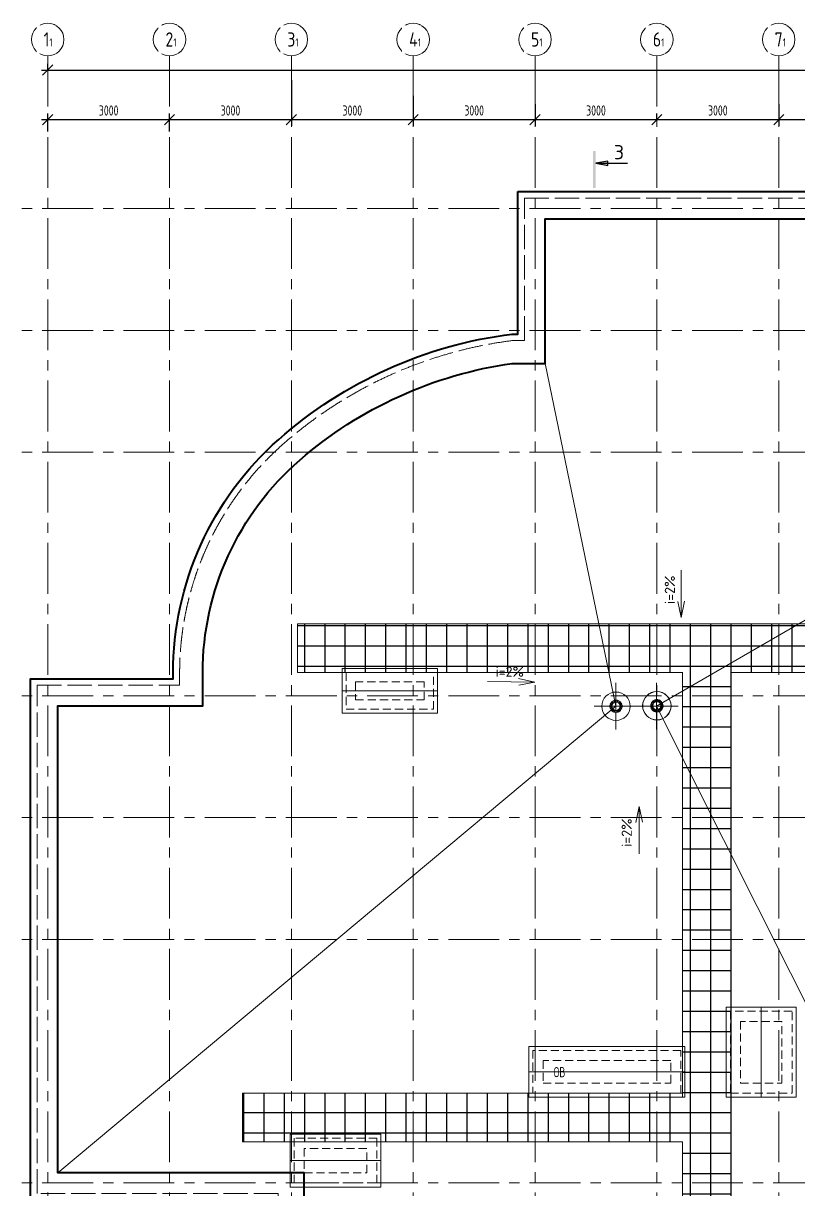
# Model space of a CAD drawing. Header units: millimetres. Extents: x -265044 to 366616, y 0 to 292181.
# Drawn here: x 187980 to 207071, y 106435 to 135163 of the extents above; entities that cross this region are included whole.
import ezdxf
from ezdxf import colors
from ezdxf.entities.mleader import LeaderData, LeaderLine
from ezdxf.math import Vec2, Vec3

# ---------------------------------------------------------------- set-up
doc = ezdxf.new("R2010")
doc.units = ezdxf.units.MM
doc.header["$MEASUREMENT"] = 0
doc.header["$PDMODE"] = 3
doc.header["$PDSIZE"] = -4
for name, pattern in [('ACAD_ISO02W100', [15, 12, -3]), ('CENTER', [2, 1.25, -0.25, 0.25, -0.25]), ('HIDDEN', [6, 4, -2])]:
    doc.linetypes.add(name, pattern=pattern)
doc.layers.get('0').update_dxf_attribs({"color": 250, "lineweight": 9})
doc.layers.get('Defpoints').update_dxf_attribs({"color": 6})
for name, color, linetype in [('АР_Кровля дорожки', 6, 'Continuous'), ('АР_Отверстия', 251, 'Continuous'), ('Тонкая', 7, 'Continuous')]:
    doc.layers.add(name, color=color, linetype=linetype)
for name, color, linetype, lineweight in [('АР_Навесной фасад', 5, 'Continuous', 5), ('АР_Оси', 193, 'Continuous', 9), ('АР_Оси размеры', 164, 'Continuous', 9), ('АР_Отметки', 250, 'Continuous', 15), ('АР_Разрезы', 175, 'Continuous', 9), ('АР_тонкая линия', 250, 'Continuous', 0), ('ОБОРУДОВАНИЕ', 253, 'Continuous', 5), ('перекр 0.3', 181, 'Continuous', 30), ('Подвал', 250, 'Continuous', 30), ('пунктир', 251, 'Continuous', 13)]:
    doc.layers.add(name, color=color, linetype=linetype, lineweight=lineweight)
doc.layers.get('Тонкая').off()
doc.styles.add('ICOCPEUR', font='isocpeur.ttf')
doc.styles.add('ISOCPEUR', font='isocpeur.ttf', dxfattribs={"width": 0.7})
doc.styles.add('METRO-STYLE', font='isocpeur.ttf', dxfattribs={"width": 0.9, "oblique": 15})
doc.styles.get("Standard").update_dxf_attribs({"font": 'isocpeur.ttf'})
doc.styles.add('ГОСТ 2.304', font='isocpeur.ttf', dxfattribs={"width": 0.7})
doc.dimstyles.new('СПДС', dxfattribs={"dimscale": 100, "dimtxt": 2.5, "dimasz": 2.5, "dimexe": 1.5, "dimexo": 0, "dimgap": 1, "dimtad": 1, "dimdec": 0, "dimrnd": 1, "dimtxsty": 'ГОСТ 2.304', "dimblk": 'OBLIQUE', "dimcen": 2.5, "dimdle": 1.5, "dimadec": 0, "dimazin": 2, "dimtfac": 0.75, "dimtdec": 0, "dimtmove": 1, "dimatfit": 3, "dimfxl": 1, "dimtolj": 1, "dimarcsym": 1})
pattern_1 = [(90, (675908.43, 142332.2), (-500, 0), []), (180, (675908.43, 142332.2), (-3e-14, -500), [])]

# ---------------------------------------------------------------- blocks, each defined once
blk = doc.blocks.new('_Oblique')
at = {"color": 8, "linetype": 'ByBlock', "lineweight": -2}
blk.add_line((-0.5, -0.5), (0.5, 0.5), dxfattribs=at)
blk = doc.blocks.new('*D460')
at = {"layer": 'Defpoints', "color": 0, "lineweight": 13, "ltscale": 100, "transparency": 16777216}
for p in [(191581, 132791), (188581, 132497), (191581, 132497)]:
    blk.add_point(p, dxfattribs=at)
at = {"layer": 'АР_Оси размеры', "color": 8, "lineweight": -2, "ltscale": 100, "transparency": 16777216}
for p, q in [((188431, 132791), (191731, 132791)), ((188581, 132497), (188581, 132941)), ((191581, 132497), (191581, 132941))]:
    blk.add_line(p, q, dxfattribs=at)
at = {"layer": 'АР_Оси размеры', "color": 8, "lineweight": -2, "ltscale": 100, "transparency": 16777216, "xscale": 250, "yscale": 250, "zscale": 250, "rotation": 180}
blk.add_blockref('_Oblique', (188581, 132791), dxfattribs=at)
at = {"layer": 'АР_Оси размеры', "color": 8, "lineweight": -2, "ltscale": 100, "transparency": 16777216, "xscale": 250, "yscale": 250, "zscale": 250}
blk.add_blockref('_Oblique', (191581, 132791), dxfattribs=at)
at = {"layer": 'АР_Оси размеры', "color": 8, "ltscale": 100, "transparency": 16777216, "insert": (190081, 133016), "char_height": 250, "attachment_point": 5, "style": 'ГОСТ 2.304'}
blk.add_mtext('\\A1;3000', dxfattribs=at)
blk = doc.blocks.new('*D461')
at = {"layer": 'Defpoints', "color": 0, "lineweight": 13, "ltscale": 100, "transparency": 16777216}
for p in [(194581, 133761), (194581, 132791), (191581, 132497)]:
    blk.add_point(p, dxfattribs=at)
at = {"layer": 'АР_Оси размеры', "color": 8, "lineweight": -2, "ltscale": 100, "transparency": 16777216}
for p, q in [((194581, 133761), (194581, 132641)), ((191431, 132791), (194731, 132791)), ((191581, 132497), (191581, 132941))]:
    blk.add_line(p, q, dxfattribs=at)
at = {"layer": 'АР_Оси размеры', "color": 8, "lineweight": -2, "ltscale": 100, "transparency": 16777216, "xscale": 250, "yscale": 250, "zscale": 250, "rotation": 180}
blk.add_blockref('_Oblique', (191581, 132791), dxfattribs=at)
at = {"layer": 'АР_Оси размеры', "color": 8, "lineweight": -2, "ltscale": 100, "transparency": 16777216, "xscale": 250, "yscale": 250, "zscale": 250}
blk.add_blockref('_Oblique', (194581, 132791), dxfattribs=at)
at = {"layer": 'АР_Оси размеры', "color": 8, "ltscale": 100, "transparency": 16777216, "insert": (193081, 133016), "char_height": 250, "attachment_point": 5, "style": 'ГОСТ 2.304'}
blk.add_mtext('\\A1;3000', dxfattribs=at)
blk = doc.blocks.new('*D462')
at = {"layer": 'Defpoints', "color": 0, "lineweight": 13, "ltscale": 100, "transparency": 16777216}
for p in [(194581, 133761), (197581, 133379), (197581, 132791)]:
    blk.add_point(p, dxfattribs=at)
at = {"layer": 'АР_Оси размеры', "color": 8, "lineweight": -2, "ltscale": 100, "transparency": 16777216}
for p, q in [((194581, 133761), (194581, 132641)), ((197581, 133379), (197581, 132641)), ((194431, 132791), (197731, 132791))]:
    blk.add_line(p, q, dxfattribs=at)
at = {"layer": 'АР_Оси размеры', "color": 8, "lineweight": -2, "ltscale": 100, "transparency": 16777216, "xscale": 250, "yscale": 250, "zscale": 250, "rotation": 180}
blk.add_blockref('_Oblique', (194581, 132791), dxfattribs=at)
at = {"layer": 'АР_Оси размеры', "color": 8, "lineweight": -2, "ltscale": 100, "transparency": 16777216, "xscale": 250, "yscale": 250, "zscale": 250}
blk.add_blockref('_Oblique', (197581, 132791), dxfattribs=at)
at = {"layer": 'АР_Оси размеры', "color": 8, "ltscale": 100, "transparency": 16777216, "insert": (196081, 133016), "char_height": 250, "attachment_point": 5, "style": 'ГОСТ 2.304'}
blk.add_mtext('\\A1;3000', dxfattribs=at)
blk = doc.blocks.new('*D463')
at = {"layer": 'Defpoints', "color": 0, "lineweight": 13, "ltscale": 100, "transparency": 16777216}
for p in [(197581, 133379), (200581, 133173), (200581, 132791)]:
    blk.add_point(p, dxfattribs=at)
at = {"layer": 'АР_Оси размеры', "color": 8, "lineweight": -2, "ltscale": 100, "transparency": 16777216}
for p, q in [((197581, 133379), (197581, 132641)), ((200581, 133173), (200581, 132641)), ((197431, 132791), (200731, 132791))]:
    blk.add_line(p, q, dxfattribs=at)
at = {"layer": 'АР_Оси размеры', "color": 8, "lineweight": -2, "ltscale": 100, "transparency": 16777216, "xscale": 250, "yscale": 250, "zscale": 250, "rotation": 180}
blk.add_blockref('_Oblique', (197581, 132791), dxfattribs=at)
at = {"layer": 'АР_Оси размеры', "color": 8, "lineweight": -2, "ltscale": 100, "transparency": 16777216, "xscale": 250, "yscale": 250, "zscale": 250}
blk.add_blockref('_Oblique', (200581, 132791), dxfattribs=at)
at = {"layer": 'АР_Оси размеры', "color": 8, "ltscale": 100, "transparency": 16777216, "insert": (199081, 133016), "char_height": 250, "attachment_point": 5, "style": 'ГОСТ 2.304'}
blk.add_mtext('\\A1;3000', dxfattribs=at)
blk = doc.blocks.new('*D464')
at = {"layer": 'Defpoints', "color": 0, "lineweight": 13, "ltscale": 100, "transparency": 16777216}
for p in [(200581, 133173), (203581, 132791), (203581, 132791)]:
    blk.add_point(p, dxfattribs=at)
at = {"layer": 'АР_Оси размеры', "color": 8, "lineweight": -2, "ltscale": 100, "transparency": 16777216}
for p, q in [((200581, 133173), (200581, 132641)), ((200431, 132791), (203731, 132791)), ((203581, 132791), (203581, 132941))]:
    blk.add_line(p, q, dxfattribs=at)
at = {"layer": 'АР_Оси размеры', "color": 8, "lineweight": -2, "ltscale": 100, "transparency": 16777216, "xscale": 250, "yscale": 250, "zscale": 250, "rotation": 180}
blk.add_blockref('_Oblique', (200581, 132791), dxfattribs=at)
at = {"layer": 'АР_Оси размеры', "color": 8, "lineweight": -2, "ltscale": 100, "transparency": 16777216, "xscale": 250, "yscale": 250, "zscale": 250}
blk.add_blockref('_Oblique', (203581, 132791), dxfattribs=at)
at = {"layer": 'АР_Оси размеры', "color": 8, "ltscale": 100, "transparency": 16777216, "insert": (202081, 133016), "char_height": 250, "attachment_point": 5, "style": 'ГОСТ 2.304'}
blk.add_mtext('\\A1;3000', dxfattribs=at)
blk = doc.blocks.new('*D465')
at = {"layer": 'Defpoints', "color": 0, "lineweight": 13, "ltscale": 100, "transparency": 16777216}
for p in [(206581, 133173), (203581, 132791), (206581, 132791)]:
    blk.add_point(p, dxfattribs=at)
at = {"layer": 'АР_Оси размеры', "color": 8, "lineweight": -2, "ltscale": 100, "transparency": 16777216}
for p, q in [((206581, 133173), (206581, 132641)), ((203431, 132791), (206731, 132791)), ((203581, 132791), (203581, 132941))]:
    blk.add_line(p, q, dxfattribs=at)
at = {"layer": 'АР_Оси размеры', "color": 8, "lineweight": -2, "ltscale": 100, "transparency": 16777216, "xscale": 250, "yscale": 250, "zscale": 250, "rotation": 180}
blk.add_blockref('_Oblique', (203581, 132791), dxfattribs=at)
at = {"layer": 'АР_Оси размеры', "color": 8, "lineweight": -2, "ltscale": 100, "transparency": 16777216, "xscale": 250, "yscale": 250, "zscale": 250}
blk.add_blockref('_Oblique', (206581, 132791), dxfattribs=at)
at = {"layer": 'АР_Оси размеры', "color": 8, "ltscale": 100, "transparency": 16777216, "insert": (205081, 133016), "char_height": 250, "attachment_point": 5, "style": 'ГОСТ 2.304'}
blk.add_mtext('\\A1;3000', dxfattribs=at)
blk = doc.blocks.new('*D466')
at = {"layer": 'Defpoints', "color": 0, "lineweight": 13, "ltscale": 100, "transparency": 16777216}
for p in [(206581, 133173), (209581, 133167), (209581, 132791)]:
    blk.add_point(p, dxfattribs=at)
at = {"layer": 'АР_Оси размеры', "color": 8, "lineweight": -2, "ltscale": 100, "transparency": 16777216}
for p, q in [((206581, 133173), (206581, 132641)), ((209581, 133167), (209581, 132641)), ((206431, 132791), (209731, 132791))]:
    blk.add_line(p, q, dxfattribs=at)
at = {"layer": 'АР_Оси размеры', "color": 8, "lineweight": -2, "ltscale": 100, "transparency": 16777216, "xscale": 250, "yscale": 250, "zscale": 250, "rotation": 180}
blk.add_blockref('_Oblique', (206581, 132791), dxfattribs=at)
at = {"layer": 'АР_Оси размеры', "color": 8, "lineweight": -2, "ltscale": 100, "transparency": 16777216, "xscale": 250, "yscale": 250, "zscale": 250}
blk.add_blockref('_Oblique', (209581, 132791), dxfattribs=at)
at = {"layer": 'АР_Оси размеры', "color": 8, "ltscale": 100, "transparency": 16777216, "insert": (208081, 133016), "char_height": 250, "attachment_point": 5, "style": 'ГОСТ 2.304'}
blk.add_mtext('\\A1;3000', dxfattribs=at)
blk = doc.blocks.new('*D480')
at = {"layer": 'Defpoints', "color": 0, "lineweight": 13, "ltscale": 100, "transparency": 16777216}
for p in [(188581, 134013), (252091, 134013), (252091, 134013)]:
    blk.add_point(p, dxfattribs=at)
at = {"layer": 'АР_Оси размеры', "color": 8, "lineweight": -2, "ltscale": 100, "transparency": 16777216}
for p, q in [((188581, 134013), (188581, 134163)), ((252091, 134013), (252091, 134163)), ((188431, 134013), (252241, 134013))]:
    blk.add_line(p, q, dxfattribs=at)
at = {"layer": 'АР_Оси размеры', "color": 8, "lineweight": -2, "ltscale": 100, "transparency": 16777216, "xscale": 250, "yscale": 250, "zscale": 250, "rotation": 180}
blk.add_blockref('_Oblique', (188581, 134013), dxfattribs=at)
at = {"layer": 'АР_Оси размеры', "color": 8, "lineweight": -2, "ltscale": 100, "transparency": 16777216, "xscale": 250, "yscale": 250, "zscale": 250}
blk.add_blockref('_Oblique', (252091, 134013), dxfattribs=at)
at = {"layer": 'АР_Оси размеры', "color": 8, "ltscale": 100, "transparency": 16777216, "insert": (220336, 134238), "char_height": 250, "attachment_point": 5, "style": 'ГОСТ 2.304'}
blk.add_mtext('\\A1;63510', dxfattribs=at)
blk = doc.blocks.new('A$C60573c2e')
at = {"layer": 'АР_Разрезы', "ltscale": 100}
h = blk.add_hatch(color=8, dxfattribs=at)
h.dxf.hatch_style = 1
h.paths.add_polyline_path([(13494, 509), (13424, 509), (13424, 1414), (13494, 1414)])
h.paths.add_polyline_path([(13795, 1063), (13494, 1114), (13795, 1114)])
h.paths.add_polyline_path([(13795, 1114), (13494, 1114), (13795, 1164)])
at = {"layer": 'АР_Разрезы', "color": 8, "lineweight": 25, "ltscale": 100}
for p, q in [((13795, 1164), (13494, 1114)), ((13795, 1063), (13795, 1164)), ((13494, 1114), (13795, 1063))]:
    blk.add_line(p, q, dxfattribs=at)
at = {"layer": 'АР_Разрезы', "color": 8, "lineweight": 25, "ltscale": 100, "elevation": 0}
blk.add_lwpolyline([(13494, 1114), (14278, 1114)], dxfattribs=at)
at = {"layer": 'АР_Разрезы', "color": 8, "lineweight": 25, "ltscale": 100, "insert": (13944, 1214), "char_height": 350, "width": 583.33, "attachment_point": 7, "style": 'METRO-STYLE'}
blk.add_mtext('{\\Q0;\\W1;3}', dxfattribs=at)
blk = doc.blocks.new('_DotSmall')
at = {"color": 8, "linetype": 'ByBlock', "const_width": 0.5}
blk.add_lwpolyline([(-0.0625, 0, 1), (0.0625, 0, 1)], format="xyb", close=True, dxfattribs=at)
blk = doc.blocks.new('A$C6f2de472')
at = {"layer": 'АР_тонкая линия', "color": 8, "ltscale": 100}
for p, q in [((55, -69), (55, -734)), ((55, -734), (10, -510)), ((10, -510), (55, -734)), ((55, -734), (104, -506))]:
    blk.add_line(p, q, dxfattribs=at)
blk = doc.blocks.new('M_Сток крыши - Сетчатый фильтр 380 мм - Слив 200 мм 2-3193379-Кровля')
at = {"layer": 'ОБОРУДОВАНИЕ', "color": 8, "lineweight": 20, "flags": 128}
for points in [[(-152, 9), (-132, 9), (-112, 9)], [(-108, 31), (-127, 37), (-146, 44)], [(-142, 56), (-123, 49), (-104, 43)], [(-93, 63), (-109, 74), (-126, 86)], [(-118, 96), (-102, 85), (-86, 73)], [(-70, 88), (-82, 104), (-93, 120)], [(-83, 128), (-71, 112), (-59, 95)], [(-40, 105), (-46, 124), (-52, 143)], [(-40, 147), (-34, 128), (-28, 109)], [(-6, 112), (-6, 132), (-6, 152)], [(6, 152), (6, 132), (6, 112)], [(28, 109), (34, 128), (40, 147)], [(52, 143), (46, 124), (40, 105)], [(59, 95), (71, 112), (83, 128)], [(93, 120), (82, 104), (70, 88)], [(86, 73), (102, 85), (118, 96)], [(126, 86), (109, 74), (93, 63)], [(104, 43), (123, 49), (142, 56)], [(146, 44), (127, 37), (108, 31)], [(112, 9), (132, 9), (152, 9)], [(-112, -4), (-132, -4), (-152, -4)], [(-147, -38), (-128, -32), (-109, -26)], [(-106, -38), (-125, -44), (-144, -51)], [(-128, -82), (-112, -71), (-96, -59)], [(-88, -69), (-105, -81), (-121, -93)], [(-96, -118), (-84, -102), (-72, -86)], [(-62, -94), (-74, -110), (-86, -126)], [(-54, -143), (-48, -124), (-42, -104)], [(-29, -108), (-36, -128), (-42, -147)], [(-6, -152), (-6, -132), (-6, -112)], [(6, -112), (6, -132), (6, -152)], [(42, -147), (36, -128), (29, -108)], [(42, -104), (48, -124), (54, -143)], [(86, -126), (74, -110), (62, -94)], [(72, -86), (84, -102), (96, -118)], [(121, -93), (105, -81), (88, -69)], [(96, -59), (112, -71), (128, -82)], [(144, -51), (125, -44), (106, -38)], [(109, -26), (128, -32), (147, -38)], [(152, -4), (132, -4), (112, -4)]]:
    blk.add_lwpolyline(points, dxfattribs=at)
at = {"layer": 'ОБОРУДОВАНИЕ', "color": 8, "lineweight": 20}
for radius, start, end in [(350, 360, 180), (152, 163.3962, 176.5684), (152, 145.5443, 158.6195), (152, 127.775, 140.7677), (112, 175.3454, 180), (112, 157.4148, 163.893), (102, 360, 180), (112, 139.6161, 146.0938), (152, 110.0657, 122.9987), (112, 121.9295, 128.4067), (152, 92.388, 105.2896), (112, 104.3243, 110.801), (112, 86.7618, 93.2382), (152, 74.7104, 87.612), (112, 69.199, 75.6757), (152, 57.0013, 69.9343), (112, 51.5933, 58.0705), (112, 33.9062, 40.3839), (152, 39.2323, 52.225), (112, 16.107, 22.5852), (112, 360, 4.6546), (152, 21.3805, 34.4557), (152, 3.4316, 16.6038), (350, 180, 360), (152, 181.3452, 194.6195), (152, 199.3962, 212.7677), (152, 217.5443, 230.9987), (112, 180, 181.8238), (112, 193.4148, 199.893), (102, 180, 360), (112, 211.6161, 218.0938), (152, 235.775, 249.2896), (112, 229.9295, 236.4067), (112, 248.3243, 254.801), (152, 254.0657, 267.612), (112, 266.7618, 273.2382), (152, 272.388, 285.9343), (112, 285.199, 291.6757), (152, 290.7104, 304.225), (112, 303.5933, 310.0705), (112, 321.9062, 328.3839), (152, 309.0013, 322.4557), (112, 340.107, 346.5852), (112, 358.1762, 360), (152, 327.2323, 340.6038), (152, 345.3805, 358.6548)]:
    blk.add_arc((0, 0), radius, start, end, dxfattribs=at)
blk = doc.blocks.new('A$C357e6c43')
at = {"layer": 'перекр 0.3', "color": 8, "lineweight": 18, "flags": 128}
for points in [[(-152, 9), (-132, 9), (-112, 9)], [(-108, 31), (-127, 37), (-146, 44)], [(-142, 56), (-123, 49), (-104, 43)], [(-93, 63), (-109, 74), (-126, 86)], [(-118, 96), (-102, 85), (-86, 73)], [(-70, 88), (-82, 104), (-93, 120)], [(-83, 128), (-71, 112), (-59, 95)], [(-40, 105), (-46, 124), (-52, 143)], [(-40, 147), (-34, 128), (-28, 109)], [(-6, 112), (-6, 132), (-6, 152)], [(6, 152), (6, 132), (6, 112)], [(28, 109), (34, 128), (40, 147)], [(52, 143), (46, 124), (40, 105)], [(59, 95), (71, 112), (83, 128)], [(93, 120), (82, 104), (70, 88)], [(86, 73), (102, 85), (118, 96)], [(126, 86), (109, 74), (93, 63)], [(104, 43), (123, 49), (142, 56)], [(146, 44), (127, 37), (108, 31)], [(112, 9), (132, 9), (152, 9)], [(-112, -4), (-132, -4), (-152, -4)], [(-147, -38), (-128, -32), (-109, -26)], [(-106, -38), (-125, -44), (-144, -51)], [(-128, -82), (-112, -71), (-96, -59)], [(-88, -69), (-105, -81), (-121, -93)], [(-96, -118), (-84, -102), (-72, -86)], [(-62, -94), (-74, -110), (-86, -126)], [(-54, -143), (-48, -124), (-42, -104)], [(-29, -108), (-36, -128), (-42, -147)], [(-6, -152), (-6, -132), (-6, -112)], [(6, -112), (6, -132), (6, -152)], [(42, -147), (36, -128), (29, -108)], [(42, -104), (48, -124), (54, -143)], [(86, -126), (74, -110), (62, -94)], [(72, -86), (84, -102), (96, -118)], [(121, -93), (105, -81), (88, -69)], [(96, -59), (112, -71), (128, -82)], [(144, -51), (125, -44), (106, -38)], [(109, -26), (128, -32), (147, -38)], [(152, -4), (132, -4), (112, -4)]]:
    blk.add_lwpolyline(points, dxfattribs=at)
at = {"layer": 'перекр 0.3', "color": 8, "lineweight": 18}
for radius, start, end in [(350, 0, 180), (350, 180, 0), (152, 163.3962, 176.5684), (152, 145.5443, 158.6195), (152, 127.775, 140.7677), (112, 175.3454, 180), (112, 180, 181.8238), (112, 157.4148, 163.893), (102, 0, 180), (102, 180, 0), (112, 139.6161, 146.0938), (152, 110.0657, 122.9987), (112, 121.9295, 128.4067), (152, 92.388, 105.2896), (112, 104.3243, 110.801), (112, 86.7618, 93.2382), (152, 74.7104, 87.612), (112, 69.199, 75.6757), (152, 57.0013, 69.9343), (112, 51.5933, 58.0705), (112, 33.9062, 40.3839), (152, 39.2323, 52.225), (112, 16.107, 22.5852), (112, 0, 4.6546), (112, 358.1762, 0), (152, 21.3805, 34.4557), (152, 3.4316, 16.6038), (152, 181.3452, 194.6195), (152, 199.3962, 212.7677), (152, 217.5443, 230.9987), (112, 193.4148, 199.893), (112, 211.6161, 218.0938), (152, 235.775, 249.2896), (112, 229.9295, 236.4067), (112, 248.3243, 254.801), (152, 254.0657, 267.612), (112, 266.7618, 273.2382), (152, 272.388, 285.9343), (112, 285.199, 291.6757), (152, 290.7104, 304.225), (112, 303.5933, 310.0705), (112, 321.9062, 328.3839), (152, 309.0013, 322.4557), (112, 340.107, 346.5852), (152, 327.2323, 340.6038), (152, 345.3805, 358.6548)]:
    blk.add_arc((0, 0), radius, start, end, dxfattribs=at)
blk = doc.blocks.new('A$C8cebf7a6')
at = {"layer": 'АР_тонкая линия', "color": 8, "ltscale": 500}
for p in [(25453, 25919), (26453, 25919), (-5359, 22755), (-4352, 22764), (-1001, 1), (0, 0)]:
    blk.add_blockref('A$C357e6c43', p, dxfattribs=at)
blk = doc.blocks.new('A$C8068bb3d')
at = {"layer": 'АР_Оси', "color": 8, "linetype": 'CENTER', "ltscale": 1000}
for p, q in [((0, -576), (0, 576)), ((537, 0), (-537, 0))]:
    blk.add_line(p, q, dxfattribs=at)

msp = doc.modelspace()

# ---------------------------------------------------------------- hatches: boundary and pattern name
at = {"layer": 'АР_Кровля дорожки', "ltscale": 120}
h = msp.add_hatch(dxfattribs=at)
h.set_pattern_fill('ANSI37', color=8, scale=4000, angle=45, double=1)
h.set_pattern_definition(pattern_1)
h.paths.add_polyline_path([(194730.2, 119170.4), (194730.5, 120368.1), (209984.7, 120368.1), (209984.4, 119170.4)])
h = msp.add_hatch(dxfattribs=at)
h.set_pattern_fill('ANSI37', color=8, scale=4000, angle=45, double=1)
h.set_pattern_definition(pattern_1)
h.paths.add_polyline_path([(205410.7, 96550), (204213.1, 96550.3), (204213.1, 119169.3), (205410.7, 119168.9)])
h = msp.add_hatch(dxfattribs=at)
h.set_pattern_fill('ANSI37', color=8, scale=4000, angle=45, double=1)
h.set_pattern_definition(pattern_1)
h.paths.add_polyline_path([(193379.1, 107613.5), (193379.5, 108811.2), (204213.2, 108811.2), (204212.9, 107613.5)])

# ---------------------------------------------------------------- linework, layer by layer
at = {"layer": 'АР_Навесной фасад', "color": 8, "lineweight": 40, "ltscale": 100}
msp.add_lwpolyline([(200159.3, 131020.7), (209999.3, 131020.7), (209999.3, 128020.7), (218159.3, 128020.7), (218159.3, 131530.7), (226499.8, 131530.7), (226499.3, 128020.7), (252509.3, 128020.7)], dxfattribs=at)
for points in [[(194099.2, 81885.7), (194099.2, 106180.7), (188159.3, 106180.7), (188159.3, 119020.7), (191669.1, 119020.7), (191669.1, 119160.7, -0.2153269), (194268, 124915.6, -0.1503938), (200019.3, 127510.9), (200159.3, 127510.9), (200159.3, 131020.7)], [(215580.2, 97095.7), (215579.3, 92065.7), (211649.2, 92065.7), (211649.2, 91935.7), (206259.2, 91935.7), (206259.2, 83485.7), (202013.7, 83485.7), (201477.3, 83485.7), (200459.3, 83485.7), (200459.3, 82685.7), (194899.2, 82685.7), (194899.2, 106850.7), (188829.3, 106850.7), (188829.3, 118350.7), (192396.5, 118350.7), (192396.3, 119165.7, -0.217119), (194788.9, 124405.1, -0.1455458), (200018.6, 126784), (200829.3, 126784), (200829.3, 130350.7), (209329.3, 130350.7), (209329.3, 127700.7)]]:
    msp.add_lwpolyline(points, format="xyb", dxfattribs=at)
at = {"layer": 'АР_Оси', "color": 8, "linetype": 'CENTER', "ltscale": 1000}
for p, q in [((188580.6, 134363.2), (188580.6, 78630.8)), ((191580.6, 134363.2), (191580.6, 78630.8)), ((194580.6, 134363.2), (194580.6, 78630.8)), ((197580.6, 134363.2), (197580.6, 78630.8)), ((200580.6, 134363.2), (200580.6, 78630.8)), ((203580.6, 134363.2), (203580.6, 78630.8)), ((206580.6, 134363.2), (206580.6, 78630.8)), ((182446.9, 130600.7), (265625.3, 130600.7)), ((182446.9, 127600.7), (265625.3, 127600.7)), ((182446.9, 124600.7), (265625.3, 124600.7)), ((182446.9, 118600.7), (265625.3, 118600.7)), ((182446.9, 115600.7), (265625.3, 115600.7)), ((182446.9, 112600.7), (265625.3, 112600.7)), ((182446.9, 106600.7), (265625.3, 106600.7))]:
    msp.add_line(p, q, dxfattribs=at)
at = {"layer": 'АР_Оси', "color": 8, "ltscale": 0.5}
for centre in [(188580.6, 134763.2), (191580.6, 134763.2), (194580.6, 134763.2), (197580.6, 134763.2), (200580.6, 134763.2), (203580.6, 134763.2), (206580.6, 134763.2)]:
    msp.add_circle(centre, 400, dxfattribs=at)
at = {"layer": 'АР_тонкая линия', "color": 8, "ltscale": 100}
for p, q in [((203570.6, 118342.6), (218829.1, 127189.6)), ((195830.3, 118720.6), (198180.7, 118720.6)), ((188829.3, 106850.7), (202572.9, 118342.6)), ((202572.9, 118342.6), (203570.6, 118342.6)), ((203570.6, 118342.6), (209579.3, 106369.4)), ((206149.6, 110931.1), (206149.6, 108711.2)), ((200429.3, 109338), (204269.8, 109338)), ((194549.2, 107150.7), (196786.4, 107150.7))]:
    msp.add_line(p, q, dxfattribs=at)
for points in [[(200829.3, 126784), (202572.9, 118342.6)], [(204219.1, 119170.4), (194730.3, 119170.4), (194730.3, 120368.1), (210001.6, 120368.1)], [(211203.2, 120000.7), (211203.2, 119170.4), (205410.7, 119170.4)], [(204213.1, 108711.2), (204213.1, 117073), (204213.1, 119170.4)], [(205410.7, 119170.4), (205410.7, 97746.6)], [(204213.1, 107613.5), (193379.3, 107613.5), (193379.3, 108811.2), (204213.1, 108811.2), (204213.1, 108711.2)], [(204726.8, 96546.9), (204726.8, 96546.9), (204213.1, 96548.9), (204213.1, 107613.5)]]:
    msp.add_lwpolyline(points, dxfattribs=at)
for points in [[(195830.3, 118170.7), (198180.7, 118170.7), (198180.7, 119270.4), (195830.3, 119270.4)], [(205289.8, 108711.2), (207009.3, 108711.2), (207009.3, 110931.1), (205289.8, 110931.1)], [(200429.3, 108711.2), (204269.8, 108711.2), (204269.8, 109964.7), (200429.3, 109964.7)], [(194549.2, 106500.7), (196786.4, 106500.7), (196786.4, 107800.7), (194549.2, 107800.7)]]:
    msp.add_lwpolyline(points, close=True, dxfattribs=at)
at = {"layer": 'перекр 0.3', "color": 8, "linetype": 'HIDDEN', "lineweight": 5, "ltscale": 50}
for points in [[(195930.3, 118270.7), (198080.7, 118270.7), (198080.7, 119170.4), (195930.3, 119170.4)], [(196160.3, 118500.7), (197850.7, 118500.7), (197850.7, 118940.4), (196160.3, 118940.4)], [(205389.8, 108811.2), (206909.3, 108811.2), (206909.3, 110831.1), (205389.8, 110831.1)], [(205639.8, 109061.2), (206659.3, 109061.2), (206659.3, 110581.1), (205639.8, 110581.1)], [(200529.3, 108811.2), (204169.8, 108811.2), (204169.8, 109864.7), (200529.3, 109864.7)], [(200779.3, 109061.2), (203919.8, 109061.2), (203919.8, 109614.7), (200779.3, 109614.7)], [(194649.2, 106600.7), (196686.4, 106600.7), (196686.4, 107700.7), (194649.2, 107700.7)], [(194899.2, 106850.7), (196436.4, 106850.7), (196436.4, 107450.7), (194899.2, 107450.7)]]:
    msp.add_lwpolyline(points, close=True, dxfattribs=at)
at = {"layer": 'пунктир', "color": 8, "linetype": 'ACAD_ISO02W100', "ltscale": 50}
msp.add_lwpolyline([(194259.2, 82045.7), (194259.2, 106340.7), (188319.3, 106340.7), (188319.3, 118860.7), (191829.1, 118860.7), (191829.1, 119160.7, -0.2153269), (194373.8, 124795.6, -0.1501518), (200029.4, 127350.9), (200319.3, 127350.9), (200319.3, 130860.7), (209839.3, 130860.7), (209839.3, 127860.7), (218319.3, 127860.7), (218319.3, 131370.7), (226339.8, 131370.7), (226339.3, 127860.7), (252349.3, 127860.7)], format="xyb", dxfattribs=at)

# ---------------------------------------------------------------- block references
at = {"layer": 'АР_тонкая линия', "color": 8, "ltscale": 100, "xscale": 1.754367527776944, "yscale": 1.754367527776944, "zscale": 1.754367527776944}
msp.add_blockref('A$C6f2de472', (204079.5, 121815.9), dxfattribs=at)
for p, rotation in [((199283.5, 118861), 88.90682465246924), ((203242.5, 114589.2), 180)]:
    msp.add_blockref('A$C6f2de472', p, dxfattribs=dict(at, rotation=rotation))
at = {"layer": 'АР_тонкая линия', "color": 8, "ltscale": 500}
msp.add_blockref('A$C357e6c43', (203580.6, 118351.4), dxfattribs=at)
at = {"layer": 'ОБОРУДОВАНИЕ', "color": 8, "lineweight": 50, "rotation": 270}
msp.add_blockref('M_Сток крыши - Сетчатый фильтр 380 мм - Слив 200 мм 2-3193379-Кровля', (203579.3, 118355.3), dxfattribs=at)
at = {"layer": 'Подвал', "color": 8, "lineweight": 13, "ltscale": 500}
for name, p in [('A$C8cebf7a6', (207932.1, 95587.7)), ('A$C8068bb3d', (202572.9, 118342.6)), ('A$C8068bb3d', (203570.6, 118342.6))]:
    msp.add_blockref(name, p, dxfattribs=at)
at = {"layer": 'Тонкая', "color": 8, "ltscale": 100}
msp.add_blockref('A$C60573c2e', (188580.6, 130600.7), dxfattribs=at)

# ---------------------------------------------------------------- texts
at = {"layer": 'АР_Отверстия', "color": 8, "ltscale": 100, "insert": (201182, 109329.9), "char_height": 250, "attachment_point": 5, "line_spacing_factor": 0.7, "style": 'ICOCPEUR'}
msp.add_mtext('\\A1;{\\W0.7;ОВ}', dxfattribs=at)
at = {"layer": 'АР_тонкая линия', "color": 8, "ltscale": 100, "char_height": 250, "width": 682.5, "attachment_point": 1, "rotation": 90}
for insert in [(203774, 120859.7), (202712.2, 114877.5)]:
    msp.add_mtext('i=2%', dxfattribs=dict(at, insert=insert))
at = {"layer": 'АР_тонкая линия', "color": 8, "ltscale": 100, "insert": (199605.9, 119318.3), "char_height": 250, "width": 682.5, "attachment_point": 1}
msp.add_mtext('i=2%', dxfattribs=at)

# ---------------------------------------------------------------- dimensions: what is measured, and where the dimension line sits
at = {"layer": 'АР_Оси размеры', "color": 8, "ltscale": 100}
for base, p1, p2, picture, middle in [((194580.6, 132790.8), (191580.6, 132496.9), (194580.6, 133760.6), '*D461', (193080.6, 133015.8)), ((197580.6, 132790.8), (194580.6, 133760.6), (197580.6, 133378.5), '*D462', (196080.6, 133015.8)), ((200580.6, 132790.8), (197580.6, 133378.5), (200580.6, 133172.8), '*D463', (199080.6, 133015.8)), ((191580.6, 132790.8), (188580.6, 132496.9), (191580.6, 132496.9), '*D460', (190080.6, 133015.8)), ((203580.6, 132790.8), (200580.6, 133172.8), (203580.6, 132790.8), '*D464', (202080.6, 133015.8)), ((206580.6, 132790.8), (203580.6, 132790.8), (206580.6, 133172.8), '*D465', (205080.6, 133015.8)), ((209580.6, 132790.8), (206580.6, 133172.8), (209580.6, 133167.1), '*D466', (208080.6, 133015.8))]:
    dim = msp.add_linear_dim(base=base, p1=p1, p2=p2, dimstyle='СПДС', override={"dimclrd": 8, "dimclre": 8, "dimclrt": 8}, dxfattribs=at)
    dim.commit()
    dim.dimension.update_dxf_attribs({"geometry": picture, "text_midpoint": middle})

# ---------------------------------------------------------------- leaders
at = {"layer": 'АР_Отметки', "color": 8}
ml = msp.add_multileader_mtext('Standard', dxfattribs=at)
ml.set_content('Л.4', color=8, style='ISOCPEUR')
ml.set_leader_properties(color=8, linetype='Continuous', lineweight=-1)
ml.set_arrow_properties(name='DOTSMALL')
ml.build(insert=Vec2(0, 0))
ml.multileader.update_dxf_attribs({"has_text_frame": 1, "text_left_attachment_type": 4, "text_right_attachment_type": 4, "dogleg_length": 100, "arrow_head_size": 180})
ctx = ml.context
ctx.base_point, ctx.char_height, ctx.arrow_head_size, ctx.landing_gap_size, ctx.plane_origin = Vec3(219850.4, 129601.6), 250, 180, 50, Vec3(247234.1, 117978.5)
ctx.left_attachment, ctx.right_attachment = 4, 4
notes = []
notes.append((ctx, [(0, (0, 0, 0), (0, 0), (1, 0), 1, [])]))
ctx.mtext.insert, ctx.mtext.width, ctx.mtext.line_spacing_style, ctx.mtext.flow_direction = Vec3(219900.4, 129934.9), 852.697, 2, 5
ml = msp.add_multileader_mtext('Standard', dxfattribs=at)
ml.set_content('+11,550', color=8, style='ISOCPEUR')
ml.set_leader_properties(color=8, linetype='Continuous', lineweight=-1)
ml.set_arrow_properties(name='DOTSMALL')
ml.build(insert=Vec2(0, 0))
ml.multileader.update_dxf_attribs({"has_text_frame": 1, "text_left_attachment_type": 4, "text_right_attachment_type": 4, "dogleg_length": 100, "arrow_head_size": 180})
ctx = ml.context
ctx.base_point, ctx.char_height, ctx.arrow_head_size, ctx.landing_gap_size, ctx.plane_origin = Vec3(219245.9, 128951.2), 250, 180, 50, Vec3(217084.7, 128360)
ctx.left_attachment, ctx.right_attachment = 4, 4
notes.append((ctx, [(0, (0, 0, 0), (0, 0), (1, 0), 1, [])]))
ctx.mtext.insert, ctx.mtext.width, ctx.mtext.line_spacing_style, ctx.mtext.flow_direction = Vec3(219295.9, 129284.5), 852.697, 2, 5
ml = msp.add_multileader_mtext('Standard', dxfattribs=at)
ml.set_content('+11,550', color=8, style='ISOCPEUR')
ml.set_leader_properties(color=8, linetype='Continuous', lineweight=-1)
ml.set_arrow_properties(name='DOTSMALL')
ml.build(insert=Vec2(0, 0))
ml.multileader.update_dxf_attribs({"has_text_frame": 1, "text_left_attachment_type": 4, "text_right_attachment_type": 4, "dogleg_length": 100, "arrow_head_size": 180})
ctx = ml.context
ctx.base_point, ctx.char_height, ctx.arrow_head_size, ctx.landing_gap_size, ctx.plane_origin = Vec3(219245.9, 128951.2), 250, 180, 50, Vec3(217084.7, 128360)
ctx.left_attachment, ctx.right_attachment = 4, 4
notes.append((ctx, [(0, (0, 0, 0), (0, 0), (1, 0), 1, [])]))
ctx.mtext.insert, ctx.mtext.width, ctx.mtext.line_spacing_style, ctx.mtext.flow_direction = Vec3(219295.9, 129284.5), 852.697, 2, 5
ml = msp.add_multileader_mtext('Standard', dxfattribs=at)
ml.set_content('+13,200', color=8, style='ISOCPEUR')
ml.set_leader_properties(color=8, linetype='Continuous', lineweight=-1)
ml.set_arrow_properties(name='DOTSMALL')
ml.build(insert=Vec2(0, 0))
ml.multileader.update_dxf_attribs({"has_text_frame": 1, "text_left_attachment_type": 4, "text_right_attachment_type": 4, "dogleg_length": 100, "arrow_head_size": 180})
ctx = ml.context
ctx.base_point, ctx.char_height, ctx.arrow_head_size, ctx.landing_gap_size, ctx.plane_origin = Vec3(224401.7, 128884.7), 250, 180, 50, Vec3(222084.7, 129105)
ctx.left_attachment, ctx.right_attachment = 4, 4
notes.append((ctx, [(0, (0, 0, 0), (0, 0), (1, 0), 1, [])]))
ctx.mtext.insert, ctx.mtext.width, ctx.mtext.line_spacing_style, ctx.mtext.flow_direction = Vec3(224451.7, 129218.1), 852.697, 2, 5
ml = msp.add_multileader_mtext('Standard', dxfattribs=at)
ml.set_content('+13,340', color=8, style='ISOCPEUR')
ml.set_leader_properties(color=8, linetype='Continuous', lineweight=-1)
ml.set_arrow_properties(name='DOTSMALL')
ml.build(insert=Vec2(0, 0))
ml.multileader.update_dxf_attribs({"has_text_frame": 1, "text_left_attachment_type": 4, "text_right_attachment_type": 4, "dogleg_length": 100, "arrow_head_size": 180})
ctx = ml.context
ctx.base_point, ctx.char_height, ctx.arrow_head_size, ctx.landing_gap_size, ctx.plane_origin = Vec3(224285.9, 127292.9), 250, 180, 50, Vec3(222767.1, 127587.8)
ctx.left_attachment, ctx.right_attachment = 4, 4
notes.append((ctx, [(0, (0, 0, 0), (0, 0), (1, 0), 1, [])]))
ctx.mtext.insert, ctx.mtext.width, ctx.mtext.line_spacing_style, ctx.mtext.flow_direction = Vec3(224335.9, 127626.3), 852.697, 2, 5
for ctx, leaders in notes:
    for number, flags, end, landing, length, lines in leaders:
        leader = LeaderData()
        leader.index, (leader.has_last_leader_line, leader.has_dogleg_vector, leader.attachment_direction) = number, flags
        leader.last_leader_point, leader.dogleg_vector, leader.dogleg_length = Vec3(end), Vec3(landing), length
        for number, points, colour, breaks in lines:
            line = LeaderLine()
            line.index, line.vertices, line.color, line.breaks = number, Vec3.list(points), colors.encode_raw_color(colour), breaks
            leader.lines.append(line)
        ctx.leaders.append(leader)

# ---------------------------------------------------------------- next in the draw order: texts
at = {"layer": 'АР_Оси', "color": 8, "char_height": 350, "width": 123.867, "attachment_point": 1, "line_spacing_factor": 1.149209, "style": 'ГОСТ 2.304', "bg_fill": 2}
for s, insert in [('{\\W0.8;1\\H0.57143x;1}', (188480.7, 134940.9)), ('{\\W0.8;2\\H0.57143x;1}', (191480.7, 134940.9)), ('{\\W0.8;3\\H0.57143x;1}', (194480.7, 134940.9)), ('{\\W0.8;4\\H0.57143x;1}', (197480.7, 134940.9)), ('{\\W0.8;5\\H0.57143x;1}', (200480.7, 134940.9)), ('{\\W0.8;6\\H0.57143x;1}', (203480.7, 134940.9)), ('{\\W0.8;7\\H0.57143x;1}', (206480.7, 134940.9))]:
    msp.add_mtext(s, dxfattribs=dict(at, insert=insert))

# ---------------------------------------------------------------- next in the draw order: dimensions: what is measured, and where the dimension line sits
at = {"layer": 'АР_Оси размеры', "color": 8, "ltscale": 100}
dim = msp.add_linear_dim(base=(252090.6, 134013.2), p1=(188580.6, 134013.2), p2=(252090.6, 134013.2), dimstyle='СПДС', override={"dimclrd": 8, "dimclre": 8, "dimclrt": 8}, dxfattribs=at)
dim.commit()
dim.dimension.update_dxf_attribs({"geometry": '*D480', "text_midpoint": (220335.6, 134238.2)})

doc.saveas('drawing.dxf')
